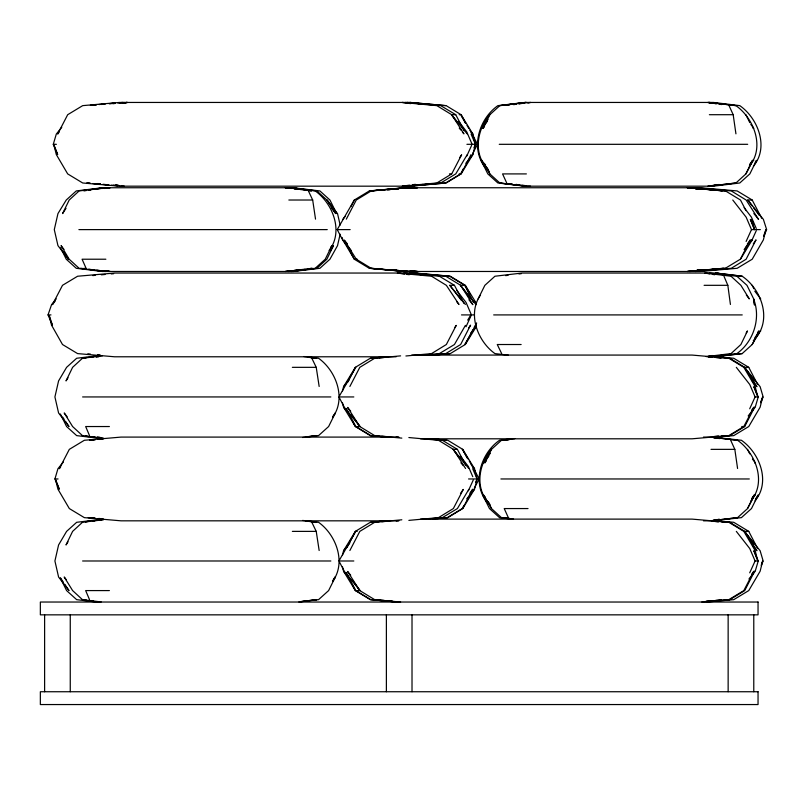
<?xml version="1.0" encoding="UTF-8"?>
<svg xmlns="http://www.w3.org/2000/svg" width="807" height="807" viewBox="0 0 807 807"><rect width="100%" height="100%" fill="white"/><g stroke="black" fill="none" stroke-linecap="round" stroke-linejoin="round"><path stroke-width="1.21" d="M340.14 234.191L337.528 245.631L329.932 259.218L319.905 268.297L293.123 271.475L102.348 271.475L76.272 268.297L66.255 259.218L60.596 247.719M749.31 166.151C765.036 147.52 754.162 118.558 735.934 105.636L709.373 102.449L716.727 103.72M753.274 340.635C772.834 321.943 762.464 290.016 742.178 276.236L716.313 273.048L521.947 273.048L494.943 276.236L484.876 285.315L478.148 298.893M750.944 500.804C766.68 482.162 755.806 453.201 737.578 440.279L711.007 437.091L703.492 437.091M342.43 391.244L343.56 386.694L355.362 367.336L370.312 358.258L384.092 357.047M342.43 555.297L343.56 550.737L355.362 531.379L370.312 522.3L386.603 520.878M417.017 185.217L409.785 186.175L446.14 182.987L461.09 173.909L472.882 154.551L475.424 144.312L472.882 134.063L461.09 114.705L446.14 105.636L409.785 102.449L419.418 103.72M476.634 322.881L476.069 325.16L464.691 344.518M432.734 518.962L447.774 517.64L462.724 508.561L474.526 489.203L477.068 478.965L474.526 468.716L462.724 449.358L447.774 440.279L432.734 438.968M463.43 168.602L460.646 173.909L445.625 182.987L410.38 186.175L119.375 186.175L82.707 182.987L67.687 173.909L56.308 154.551L53.766 144.312L57.66 154.551L53.282 144.312L56.308 134.063L61.776 127.294M55.834 480.094L59.294 489.203L54.916 478.965L57.943 468.716L63.42 461.947M411.752 355.07L692.113 355.07L728.812 358.258L743.832 367.336L755.211 386.694L757.753 396.943L753.859 386.694L758.237 396.943L755.211 407.182L748.18 415.898M420.558 519.113L692.113 519.113L728.812 522.3L743.832 531.379L755.211 550.737L757.753 560.986L753.859 550.737L758.237 560.986L755.211 571.225L748.967 578.972M49.388 316.051L52.425 325.16L48.037 314.912L51.547 304.673L56.238 298.862M763.896 235.301L765.924 229.612L763.382 239.861L752.215 259.218L737.164 268.297L700.325 271.475L404.368 271.475L369.293 268.297L354.313 259.218L342.773 239.861L342.208 237.581M760.517 402.632L762.676 396.943L760.133 407.182L748.755 426.54L733.734 435.619L714.175 437.313M761.384 564.396L762.676 560.986L760.133 571.225L748.755 590.583L733.734 599.662L706.841 602.002M473.971 147.721L475.424 144.312L471.066 134.063M475.616 482.374L477.068 478.965L472.71 468.716M763.725 236.441L766.65 229.612L763.382 219.373L747.756 200.015L752.215 200.015L761.707 218.294M760.729 402.632L763.16 396.943L760.133 386.694L744.508 367.336L748.755 367.336L757.672 384.546M761.223 565.536L763.16 560.986L760.133 550.737L744.508 531.379L748.755 531.379L757.672 548.589M466.032 326.734L471.409 314.912L466.073 302.484L456.53 290.086M751.388 241.434L756.27 230.691M466.728 156.134L471.621 145.381M468.373 490.787L473.255 480.034M746.112 241.434L751.488 229.612L746.142 217.174L732.766 200.015M749.713 408.766L755.1 396.943L749.753 384.505L736.317 367.336M749.713 572.809L755.1 560.986L749.753 548.548L736.317 531.379M518.316 103.72L525.68 102.449L499.815 105.636L489.849 114.705L483.191 128.293L484.513 126.346M508.844 439.371L501.46 440.279L491.493 449.358L484.836 462.936L486.147 460.999M719.178 184.48L709.373 186.175L735.934 182.987L745.9 173.909L752.558 160.331L749.925 164.214M712.561 356.785L742.178 353.597L752.195 344.518L758.792 330.941L757.48 333.029M703.492 520.828L711.007 520.828L737.578 517.64L747.544 508.561L754.202 494.984L751.569 498.857M712.46 437.152L729.831 435.619L744.71 426.54L754.646 407.182L752.538 410.238M347.595 382.397L355.362 367.336M471.066 154.551L461.09 173.909L459.173 173.909M347.04 547.509L355.362 531.379L357.269 531.379M462.724 508.561L472.71 489.203L469.805 493.279M351.025 206.461L354.364 200.015L369.354 190.936L404.368 187.749L700.325 187.749L737.164 190.936L752.215 200.015M409.431 185.166L402.279 186.175L436.829 182.987L451.708 173.909L461.644 154.783L459.536 157.799M349.875 386.472L359.801 367.336L374.68 358.258L400.605 355.867M349.875 550.515L359.801 531.379L374.68 522.3L401.836 519.799M346.314 219.141L356.28 200.015L371.19 190.936L405.931 187.749L369.354 190.936M436.567 354.848L450.316 353.597L465.225 344.518L472.983 329.639M474.092 327.511L475.202 325.382M351.307 250.604L342.713 240.083L337.225 229.612L354.313 200.015M339.475 395.894L355.796 367.336M472.579 153.734L477.512 144.312L472.579 134.89M463.954 505.374L462.29 508.561L447.27 517.64L437.545 518.518M474.223 488.386L479.156 478.965L474.223 469.543M745.9 173.909L753.062 160.331L753.768 160.331M747.544 508.561L754.706 494.984L755.413 494.984M465.397 325.382L454.442 344.518L439.361 353.597L419.731 355.352M752.195 344.518L759.458 331.98M467.132 154.783L455.753 173.909L440.733 182.987L405.487 186.175M355.796 531.379L338.93 560.986L353.829 560.986M468.776 489.425L457.398 508.561L442.377 517.64L429.011 518.851M330.335 250.856L333.483 245.631L326.865 259.218L316.949 268.297L291.327 271.475L299.911 269.992M740.473 259.218L752.063 240.083M467.697 320.147L470.885 314.912M465.266 344.518L476.402 326.452M745.325 248.011L747.221 244.955M68.01 377.787L66.023 380.914L72.61 367.336L82.465 358.258L102.378 355.826M68.01 541.83L66.023 544.967L72.61 531.379L82.465 522.3L103.629 519.728M489.849 114.705C476.887 129.624 472.821 154.238 487.973 169.066M491.493 449.358C478.521 464.277 474.466 488.891 489.607 503.709M746.152 333.029L747.474 330.941L740.887 344.518L731.031 353.597L706.145 356.633M66.013 208.367L62.583 213.593L69.2 200.015L79.116 190.936L105.475 187.749L96.89 189.231M454.876 327.4L456.227 325.382L446.352 344.518L431.553 353.597L405.911 355.988M755.17 162.419L756.573 160.331L749.844 173.909L739.777 182.987L713.469 186.175L524.883 186.175L497.889 182.987L487.821 173.909L481.093 160.331M755.402 499.16L758.217 494.984L751.488 508.561L741.421 517.64L712.601 520.828M753.274 243.936L756.028 239.861L746.122 259.218L731.283 268.297L695.493 271.475L707.517 269.881M468.464 328.217L470.572 325.16L460.646 344.518L445.767 353.597L425.914 355.352M752.538 574.281L754.646 571.225L744.71 590.583L729.831 599.662L706.256 601.75M460.474 493.46L463.279 489.425L453.352 508.561L438.473 517.64L408.856 520.374M330.577 247.578L331.939 245.631L325.241 259.218L315.224 268.297L288.452 271.475L292.124 270.839M332.545 416.836L335.349 412.962L328.62 426.54L318.553 435.619L302.595 437.505M332.545 580.889L335.349 577.005L328.62 590.583L318.553 599.662L298.923 601.982M747.393 243.936L750.349 239.861L740.342 259.218L725.362 268.297L688.845 271.475L693.556 270.809M59.082 132.126L57.66 134.063L67.687 114.705L82.707 105.636L119.375 102.449L410.38 102.449L445.625 105.636M60.727 466.779L59.294 468.716L69.321 449.358L84.352 440.279L121.02 437.091L398.89 437.091M751.721 410.087L753.859 407.182L743.832 426.54L728.812 435.619L692.113 438.806L420.558 438.806M751.721 574.13L753.859 571.225L743.832 590.583L728.812 599.662L701.898 602.002M55.38 300.799L52.425 304.673L62.502 285.315L77.593 276.236L114.584 273.048L415.403 273.048L450.316 276.236L465.266 285.315L476.372 303.382M329.125 250.483C343.691 231.831 333.069 203.626 315.224 190.936L288.452 187.749L292.124 188.384M487.973 119.557L481.275 128.293L481.981 128.293L487.196 121.494M332.978 416.836C346.274 398.154 336.065 370.736 318.553 358.258L303.825 356.523M480.528 295.019C467.233 313.701 477.431 341.119 494.943 353.597L508.45 355.191M333.684 578.942L335.167 577.005M332.978 580.889C346.274 562.197 336.065 534.779 318.553 522.3L302.595 520.424M490.353 453.241L482.919 462.936L483.625 462.936L488.83 456.147M750.086 164.214L753.062 160.331M753.405 166.151C769.202 147.449 758.166 118.447 739.777 105.636L713.469 102.449L524.883 102.449L497.889 105.636C477.119 120.193 468.887 153.532 489.415 171.972M754.848 337.73L758.57 332.877M751.731 498.857L754.706 494.984M755.039 500.804C770.846 482.102 759.811 453.1 741.421 440.279L712.601 437.091M342.773 219.373L345.124 216.468M465.851 163.266L472.882 154.551M343.56 386.694L349.028 379.915M343.56 550.737L349.804 543M466.708 498.887L474.526 489.203M744.125 249.534L751.942 239.861M470.804 333.039L476.251 326.341M514.12 104.567L516.571 104.143M519.032 103.72L526.386 102.449L499.815 105.636M528.06 102.872L530.512 102.449L526.86 102.882M83.958 190.936L86.41 190.513M88.861 190.089L102.348 187.749L293.123 187.749L319.905 190.936L329.932 200.015L336.62 213.593M104.668 188.384L108.35 187.749L102.096 188.475M106.463 188.384L110.145 187.749L104.153 188.475M714.79 185.116L708.657 186.175L735.934 182.987M289.007 270.839L285.325 271.475L291.478 270.759M294.575 270.416L297.037 269.992M293.123 271.475L306.61 269.145M309.061 268.721L311.512 268.297M96.346 357.198L98.797 356.775M708.576 356.149L712.258 355.504M718.109 356.361L715.658 356.785L742.228 353.597M720.56 355.927L723.011 355.504M716.313 356.785L723.677 355.504M726.129 355.08L728.58 354.656M716.434 519.769L718.886 519.335M712.238 520.616L719.592 519.335M123.279 102.943L126.86 102.449L121.867 102.903M413.002 184.662L415.383 184.329M411.963 185.509L414.354 185.166M387.683 190.099L390.074 189.756M393.645 189.262L404.368 187.749M395.208 189.262L398.779 188.757M412.71 188.414L417.471 187.749L410.107 188.435M697.127 270.305L699.518 269.972M701.132 269.972L690.409 271.475L725.493 268.297M396.136 520.959L398.517 520.626M112.97 103.72L115.371 103.397M118.982 102.923L122.593 102.449L117.63 102.882M123.895 102.923L127.506 102.449L122.543 102.882M420.629 184.742L423.029 184.42M395.027 189.181L397.437 188.858M402.673 188.384L407.485 187.749L400 188.404M693.304 270.678L687.282 271.475L713.489 269.175M696.915 270.204L699.326 269.881M694.867 270.678L688.845 271.475L723.516 268.297L715.98 268.953M697.268 270.365L700.89 269.881M505.646 275.631L508.057 275.328M518.951 273.956L521.362 273.654M102.348 187.749L76.272 190.936L66.255 200.015L57.953 213.593L54.291 229.612L57.953 245.631L68.373 259.218L63.632 251.905M306.771 436.829L316.626 435.619L305.762 436.92M713.217 520.374L715.698 520.071M301.848 601.487L306.771 600.872M309.242 600.569L316.626 599.662L300.93 601.548M99.382 355.504L76.665 358.258L66.598 367.336L58.578 380.914L54.916 396.943L58.578 412.962L68.999 426.54L65.488 421.315M86.541 357.531L82.919 357.965L86.702 357.531M90.162 357.098L93.794 356.664M97.415 356.23L99.826 355.937M102.973 519.113L76.665 522.3L66.598 531.379L58.578 544.967L54.916 560.986L58.578 577.005L68.999 590.583L64.782 584.318M85.34 521.726L88.962 521.292M92.583 520.858L94.994 520.565M98.615 520.132L102.247 519.698M506.13 105.344L509.782 104.91M519.537 103.75L521.978 103.457M501.46 440.279L514.745 438.685M505.333 440.279L508.985 439.845M293.94 270.466L305.006 269.165M307.467 268.872L312.39 268.297M90.424 357.098L92.906 356.815M509.348 439.119L499.533 440.279C479.156 454.351 470.642 487.418 490.313 505.656M85.461 521.726L87.943 521.433M92.906 520.858L95.387 520.565M99.1 520.132L101.581 519.839M712.783 520.535L737.578 517.64M88.346 190.069L90.838 189.776M709.161 356.785L736.892 353.597C753.577 341.694 761.183 318.089 753.556 298.893L754.515 305.056L753.688 298.893L746.959 285.315L736.892 276.236L709.161 273.048M412.135 185.721L418.308 185.156M420.78 184.924L426.953 184.359M429.415 184.127L435.588 183.562M438.06 183.33L441.762 182.987M437.233 518.205L443.406 517.64M395.551 189.282L397.992 189.07M405.316 188.404L412.639 187.749M370.817 358.258L387.824 356.724M379.351 357.935L384.213 357.491M713.267 436.637L718.26 436.183M722.003 435.851L724.494 435.619M370.817 522.3L390.255 520.545M381.782 521.756L386.644 521.312M705.792 601.366L712.026 600.801M715.769 600.458L720.752 600.005M90.334 105.303L96.537 104.749M99.019 104.537L105.223 103.982M108.945 103.649L115.149 103.104M372.572 190.825L397.508 188.626M92.765 275.58L95.216 275.358M101.359 274.814L105.041 274.481M111.184 273.926L113.636 273.714M89.486 440.168L94.449 439.734M98.172 439.401L103.145 438.968M712.531 436.718L718.734 436.163M722.457 435.841L724.948 435.619M706.317 601.306L712.531 600.761M715.012 600.539L721.216 599.994M91.302 105.314L96.194 104.89M101.087 104.466L104.759 104.143M109.651 103.72L114.544 103.296M119.436 102.872L124.328 102.449M432.552 355.08L449.67 353.597M90.495 440.178L95.387 439.754M99.059 439.432L101.511 439.22M456.772 121.756L451.517 114.705L455.753 114.705L464.116 130.653M459.173 114.705L461.09 114.705L465.518 123.31M709.373 114.705L733.18 114.705L735.934 133.841M753.062 128.293L753.768 128.293L750.792 124.409M53.282 144.312L56.409 144.312M466.92 144.312L475.424 144.312M475.979 144.312L477.512 144.312M499.251 144.312L747.696 144.312M481.275 160.331L481.981 160.331L489.849 173.909L499.815 182.987L525.68 186.175M449.438 173.909L451.708 173.909M526.386 173.909L502.569 173.909L506.705 182.987M119.375 186.175L122.593 186.175M524.883 186.175L530.512 186.175M707.84 186.175L713.469 186.175M288.845 200.015L312.682 200.015L315.527 219.141M78.894 229.612L327.249 229.612M337.225 229.612L350.167 229.612M751.488 229.612L760.365 229.612M105.868 259.218L82.082 259.218L86.087 268.297M357.33 259.218L354.313 259.218L345.416 242.211M461.574 300.618L449.781 285.315L454.442 285.315L463.954 303.382M465.447 292.094L460.444 285.315L464.691 285.315L473.608 302.524M704.097 285.315L727.833 285.315L730.416 304.451M760.063 298.893L760.719 298.893L754.767 291.135M48.037 314.912L50.982 314.912M461.493 314.912L473.749 314.912M493.672 314.912L742.238 314.912M760.063 330.941L760.719 330.941M521.14 344.518L497.263 344.518L501.651 353.597M396.106 356.785L114.584 356.785L77.593 353.597L62.502 344.518L51.547 325.16L49.288 316.051M292.356 367.336L316.233 367.336L319.158 386.472M82.607 396.943L330.85 396.943M353.829 396.943L338.93 396.943L344.407 407.404L360.033 426.54L355.362 426.54L343.56 407.182L342.43 402.632M755.1 396.943L758.237 396.943M109.399 426.54L85.663 426.54L89.527 435.619M741.714 426.54L744.71 426.54M459.909 458.426L453.151 449.358L457.398 449.358L465.75 465.306M711.007 449.358L734.824 449.358L737.578 468.494M754.706 462.936L755.413 462.936L752.437 459.062M54.916 478.965L58.054 478.965M468.564 478.965L477.068 478.965M477.613 478.965L479.156 478.965M500.895 478.965L749.33 478.965M482.919 494.984L485.108 496.92M528.03 508.561L504.214 508.561L508.339 517.64M398.89 520.828L121.02 520.828L84.352 517.64L69.321 508.561L57.943 489.203L55.683 480.094M292.356 531.379L316.233 531.379L319.158 550.515M82.607 560.986L330.85 560.986M755.1 560.986L758.237 560.986M109.399 590.583L85.663 590.583L89.527 599.662M346.324 572.516L355.796 590.583L360.033 590.583L351.771 579.507M725.362 190.936L688.845 187.749L693.556 188.414M87.63 182.987L90.081 183.199M94.974 183.623L99.866 184.057M103.538 184.369L108.431 184.793M113.323 185.217L118.215 185.64M121.877 185.963L124.328 186.175M369.354 268.297L405.86 271.475L401.16 270.809M412.992 273.048L449.67 276.236L464.691 285.315M716.626 356.775L733.734 358.258L748.755 367.336M714.175 520.606L733.734 522.3L748.755 531.379M89.274 517.64L95.387 518.175M99.059 518.487L101.511 518.699M97.708 183.542L100.189 183.754M116.329 185.186L118.821 185.408M86.611 182.987L90.334 183.32M92.815 183.542L100.26 184.198M102.741 184.42L108.945 184.964M111.427 185.186L117.63 185.741M371.321 268.297L378.806 268.953M381.297 269.175L387.531 269.72M390.023 269.942L396.257 270.486M398.759 270.708L407.485 271.475L401.462 270.678M714.941 356.936L729.831 358.258L744.71 367.336L756.926 386.694L751.458 379.915M707.557 356.724L711.29 357.047M715.012 357.38L721.216 357.935M386.603 437.051L370.312 435.619L355.362 426.54L352.588 421.163M712.46 520.767L729.831 522.3L744.71 531.379L756.926 550.737L753.022 545.895M712.531 521.201L718.734 521.756M722.457 522.089L724.948 522.3M88.245 517.64L94.449 518.185M98.172 518.518L103.145 518.962M392.868 601.639L370.312 599.662L355.362 590.583L343.56 571.225L342.43 566.675M405.487 102.449L440.733 105.636L455.753 114.705M404.095 270.708L412.639 271.475M403.782 273.048L439.361 276.236L454.442 285.315M87.852 353.819L90.303 354.031M97.677 354.697L100.129 354.919M437.545 439.401L446.049 440.168M429.011 439.069L442.377 440.279L457.398 449.358M381.782 436.163L386.644 436.607M390.255 437.374L370.817 435.619L355.796 426.54L346.324 408.473M379.351 599.994L384.213 600.428M387.864 600.761L392.727 601.205M396.338 601.972L370.817 599.662L355.796 590.583M412.135 102.903L407.202 102.449L410.773 102.943M414.606 103.125L420.78 103.7M424.482 104.042L429.415 104.496M433.117 104.839L438.06 105.293M115.643 185.156L118.135 185.378M708.284 356.785L712.026 357.118M715.769 357.461L720.752 357.915M437.233 439.714L442.165 440.168M408.856 437.545L438.473 440.279L453.352 449.358L465.568 468.494M401.836 438.12L374.68 435.619L359.801 426.54L347.595 407.404L350.722 411.237M712.026 521.171L718.26 521.736M722.003 522.079L724.494 522.3M400.605 602.052L374.68 599.662L359.801 590.583L347.595 571.457L350.722 575.28M410.107 270.799L417.471 271.475L412.71 270.809M80.841 268.297L83.343 268.58M102.096 270.759L108.35 271.475L104.668 270.839M735.934 105.636L708.657 102.449L711.108 102.872M291.478 188.475L285.325 187.749L289.007 188.384M293.94 188.757L297.632 189.191M300.083 189.484L305.006 190.069M307.467 190.351L311.159 190.785M712.783 437.384L737.578 440.279M85.461 436.194L87.943 436.486M91.665 436.92L95.387 437.354M99.1 437.787L101.581 438.08M86.702 600.388L82.98 599.954L86.541 600.388M90.424 600.822L92.906 601.114M508.571 183.572L512.223 184.006M518.316 184.732L515.885 184.44L526.386 186.175L499.815 182.987M521.978 185.166L524.419 185.449M505.333 517.64L508.985 518.074M509.348 518.8L499.533 517.64L489.466 508.561L483.252 496.023M742.228 276.236L715.658 273.048L720.56 273.896M104.153 270.759L110.145 271.475L106.463 270.839M308.173 357.249L316.626 358.258L309.242 357.35M85.34 436.194L88.962 436.627M91.373 436.92L94.994 437.354M98.615 437.787L102.247 438.221M102.973 438.806L76.665 435.619L66.598 426.54L60.384 414.001M483.625 494.984L491.493 508.561L501.46 517.64L513.534 519.093M305.762 520.999L316.626 522.3L306.771 521.09M90.162 600.822L93.794 601.255M99.382 602.415L76.665 599.662L66.598 590.583L60.384 578.044M711.572 102.903L707.84 102.449L710.291 102.872M713.217 437.545L715.698 437.858M103.629 438.201L82.465 435.619L72.61 426.54L64.207 412.962L67.183 416.836M101.137 601.941L82.465 599.662L72.61 590.583L64.207 577.005L66.436 579.91M501.46 517.64L508.844 518.548M700.305 188.384L695.493 187.749L731.283 190.936L746.122 200.015L758.55 219.373L753.859 213.562M702.705 188.707L706.317 189.181M693.657 188.384L688.845 187.749L722.275 190.825L687.282 187.749L692.103 188.384M696.068 188.707L699.679 189.181M695.715 188.858L698.126 189.181M115.371 185.217L117.782 185.539M393.826 269.881L396.237 270.204M399.848 270.678L405.86 271.475L371.19 268.297L356.28 259.218L344.276 240.083L347.403 243.906M417.007 274.007L409.785 273.048L445.767 276.236L460.646 285.315L472.862 304.673L468.948 299.831M420.608 274.481L423.019 274.804M410.622 103.619L402.279 102.449L436.829 105.636L451.708 114.705L463.924 133.841L462.361 131.924M701.132 189.262L690.409 187.749L725.493 190.936L740.473 200.015L746.031 210.637M695.937 188.757L699.518 189.262M395.208 269.972L398.779 270.476M393.645 269.972L404.368 271.475M415.373 273.048L422.555 274.057M424.906 274.39L427.317 274.723M404.509 274.057L397.357 273.048L431.553 276.236L446.352 285.315L458.981 304.451L456.631 301.576M406.889 274.39L409.27 274.723M396.136 436.96L398.517 437.293M719.178 104.143L721.629 104.567M713.57 103.296L716.021 103.72M293.123 187.749L306.61 190.089M309.061 190.513L311.512 190.936M299.911 189.231L291.327 187.749L316.949 190.936L326.865 200.015L335.722 213.593L331.263 207.772M294.575 188.808L297.037 189.231M716.313 273.048L721.226 273.896M723.677 274.33L726.129 274.753M723.011 274.33L725.463 274.753M709.807 273.896L704.904 273.048L731.031 276.236L740.887 285.315L749.299 298.893L746.324 295.019M712.258 274.33L714.709 274.753M96.89 269.992L99.342 270.416M101.793 270.839L105.475 271.475L79.116 268.297L69.2 259.218L61.07 245.631L64.046 249.514M83.958 268.297L86.41 268.721M88.861 269.145L102.348 271.475M713.459 437.515L719.592 438.584M97.566 436.89L100.018 437.313M451.517 114.705L467.132 133.841M459.233 128.101L460.797 130.018M473.901 300.618L476.281 303.493M449.781 285.315L465.397 304.451M453.151 449.358L468.776 468.494M460.878 462.754L463.218 465.619M360.033 590.583L344.407 571.457L339.475 562.025M469.755 130.199L472.882 134.063M460.444 285.315L476.069 304.673M470.622 463.874L474.526 468.716M343.56 407.182L346.687 411.056M343.56 571.225L346.687 575.098M458.618 121.383L466.759 131.874L472.105 144.312M460.262 456.036L468.403 466.527L472.771 476.695M744.125 207.641L751.428 217.174L756.27 228.482M484.21 163.246L485.703 165.183M747.756 200.015L752.114 205.815M753.567 207.752L759.367 215.499M351.025 414.455L360.033 426.54M744.508 367.336L750.934 376.052M752.366 377.989L754.505 380.884M744.508 531.379L753.788 543.968M466.87 294.03L470.441 298.862M481.799 161.299L489.506 171.972M483.433 495.952L490.444 505.656M332.545 207.772L327.107 200.015L337.528 213.593L340.14 225.032M62.674 417.138L64.076 419.226M60.565 578.044L63.38 582.23M461.281 115.774L465.71 123.209M466.971 125.337L468.867 128.525M470.763 131.712L472.034 133.841M462.29 449.358L467.979 458.921M469.24 461.049L470.511 463.178M471.772 465.306L473.669 468.494M465.266 285.315L469.704 293.819M462.724 449.358L467.162 457.962M352.588 585.206L355.362 590.583M745.9 114.705L749.784 122.634M752.195 285.315L753.859 288.714M747.544 449.358L749.764 453.887M486.52 167.12L489.849 173.909M488.164 501.772L491.493 508.561M311.845 358.258L316.233 367.336M311.845 522.3L316.233 531.379M308.425 190.936L312.682 200.015M729.054 105.636L733.18 114.705M730.698 440.279L734.824 449.358M754.716 229.612L750.349 219.373L754.484 229.612L751.942 219.373M723.97 276.236L727.833 285.315M753.778 614.843L753.778 691.74M728.146 614.843L728.146 691.74M412.014 614.843L412.014 691.74M386.382 614.843L386.382 691.74M70.259 614.843L70.259 691.74M44.617 614.843L44.617 691.74M515.865 104.143L513.413 104.567L515.885 104.184M758.045 602.032L40.35 602.032L40.35 614.843L758.045 614.843L758.045 602.032M758.045 691.74L40.35 691.74L40.35 704.551L758.045 704.551L758.045 691.74"/></g></svg>
